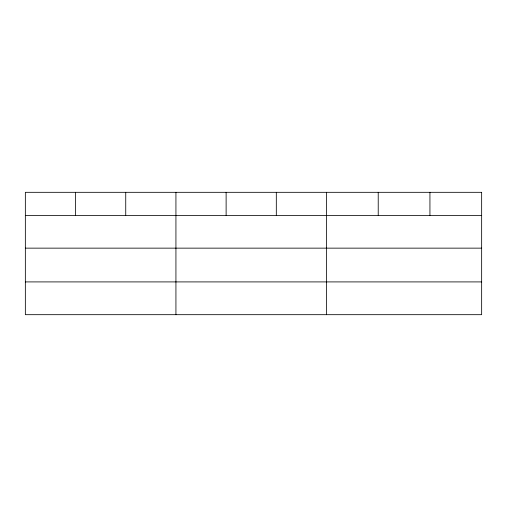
<?xml version="1.0" encoding="UTF-8"?>
<svg xmlns="http://www.w3.org/2000/svg" width="507" height="507" viewBox="0 0 507 507"><rect width="100%" height="100%" fill="white"/><g stroke="black" fill="none" stroke-linecap="round" stroke-linejoin="round"><path stroke-width="0.76" d="M25.35 215.38L481.65 215.38M25.35 248.145L481.65 248.145M25.35 281.911L481.65 281.911M429.936 192.318L429.936 215.38M378.222 192.318L378.222 215.38M326.508 192.318L326.508 314.682M276.315 192.318L276.315 215.38M226.122 192.318L226.122 215.38M175.929 192.318L175.929 314.682M125.736 192.318L125.736 215.38M75.543 192.318L75.543 215.38M481.65 192.318L25.35 192.318L25.35 314.682L481.65 314.682L481.65 192.318"/></g></svg>
